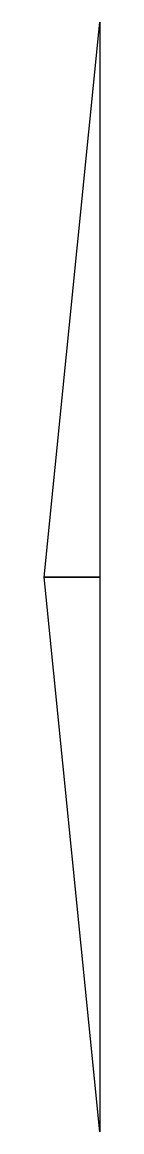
# Model space of a CAD drawing. Header units: inches. Extents: x 100 to 150, y 500 to 1500.
import ezdxf

# ---------------------------------------------------------------- set-up
doc = ezdxf.new("R2010")
doc.units = ezdxf.units.IN
doc.header["$MEASUREMENT"] = 0
doc.layers.add('TRI-PRISM-WEDGE', color=1, linetype='Continuous')

msp = doc.modelspace()

# ---------------------------------------------------------------- linework, layer by layer
at = {"layer": 'TRI-PRISM-WEDGE', "color": 3, "true_color": 0x00ff00}
for points in [[(100, 1000, 5000), (150, 1500, 6000), (150, 1000, 5500), (100, 1000, 5000)], [(100, 1000, 5000), (150, 1000, 5500), (150, 500, 5000), (100, 1000, 5000)]]:
    msp.add_3dface(points, dxfattribs=at)

doc.saveas('drawing.dxf')
